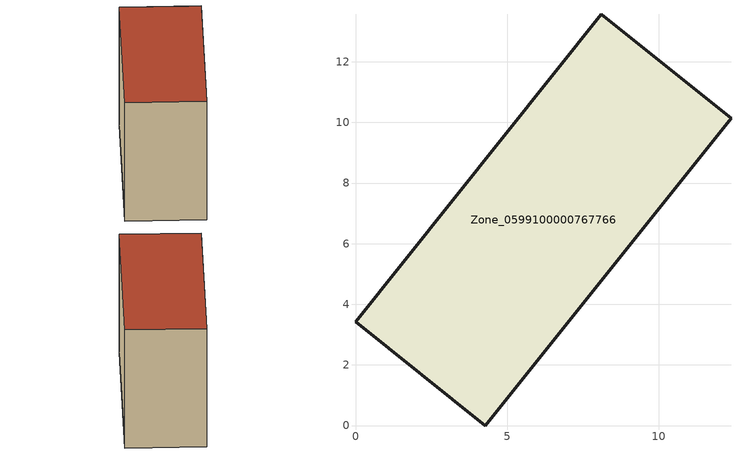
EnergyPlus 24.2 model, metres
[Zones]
Zone_0599100000767766
 floor ground (C_G): 4.28,0 0,3.42 8.11,13.56 12.38,10.14 z0.36
 wall outside (C_F): 0,3.42 4.28,0 12.38,10.14 8.11,13.56 0,3.42 z0.36:9.46
 roof outside (C_R): 12.38,10.14 8.11,13.56 0,3.42 4.28,0 z9.46
[BUILDING]
Pand.0599100000767766: North Axis=0; Terrain=City; Loads Convergence Tolerance Value=0.04; Temperature Convergence Tolerance Value=0.4; Solar Distribution=FullExterior; Maximum Number of Warmup Days=25; Minimum Number of Warmup Days=1
[Site:Location]
Rotterdam.The.Hague.AP_ZH_NLD Design_Conditions: Latitude=51.96; Longitude=4.45; Time Zone=1; Elevation=-4.5
[SITE:GROUNDTEMPERATURE:BUILDINGSURFACE]
18, 18, 18, 18, 18, 18, 18, 18, 18, 18, 18, 18
[MATERIAL] Thermal Absorptance=0.9; Solar Absorptance=0.7; Visible Absorptance=0.7
Name | Roughness | Thickness | Conductivity | Density | Specific Heat
G.TC.2006-2014 | MediumSmooth | 0.15 | 0.06 | 540 | 1210
F.TC.2006-2014 | Rough | 0.3 | 0.12 | 1920 | 840
R.TC.2006-2014 | MediumRough | 0.2 | 0.08 | 1500 | 1000
[CONSTRUCTION]
C_G: G.TC.2006-2014
C_F: F.TC.2006-2014
C_R: R.TC.2006-2014
[ZONE]
Zone_0599100000767766: Type=1; Multiplier=1; Ceiling Height=Autocalculate; Volume=Autocalculate; Floor Area=autocalculate; Part of Total Floor Area=Yes
[ZONEINFILTRATION:DESIGNFLOWRATE]
Infil_Zone_0599100000767766: Zone or ZoneList or Space or SpaceList=Zone_0599100000767766; Schedule=AlwaysOn; Design Flow Rate Calculation Method=Flow/Area; Flow Rate per Floor Area=0.0015; Constant Term Coefficient=1; Temperature Term Coefficient=0; Velocity Term Coefficient=0; Velocity Squared Term Coefficient=0
[HVACTEMPLATE:ZONE:IDEALLOADSAIRSYSTEM]
Zone_0599100000767766: Maximum Heating Supply Air Temperature=50; Minimum Cooling Supply Air Temperature=13; Maximum Heating Supply Air Humidity Ratio=0.0156; Minimum Cooling Supply Air Humidity Ratio=0.0077; Heating Limit=NoLimit; Cooling Limit=NoLimit; Dehumidification Control Type=ConstantSensibleHeatRatio; Cooling Sensible Heat Ratio=0.7; Dehumidification Setpoint=60; Humidification Control Type=None; Humidification Setpoint=30; Outdoor Air Method=None; Outdoor Air Flow Rate per Person=0.00944; Outdoor Air Flow Rate per Zone Floor Area=0; Outdoor Air Flow Rate per Zone=0; Demand Controlled Ventilation Type=None; Outdoor Air Economizer Type=NoEconomizer; Heat Recovery Type=None; Sensible Heat Recovery Effectiveness=0.7; Latent Heat Recovery Effectiveness=0.65
[ZONECONTROL:THERMOSTAT]
ThermostatControl_Zone_0599100000767766: Zone or ZoneList=Zone_0599100000767766; Control Type Schedule=DualSetpointControlType; Control 1=Thermostat_Zone_0599100000767766; Temperature Difference Between Cutout And Setpoint=0
[THERMOSTATSETPOINT:DUALSETPOINT]
Thermostat_Zone_0599100000767766: Heating Setpoint Temperature Schedule=HeatingSetpoint_Zone_0599100000767766; Cooling Setpoint Temperature Schedule=CoolingSetpoint_Zone_0599100000767766
[SCHEDULE:COMPACT]
HeatingSetpoint_Zone_0599100000767766: Through: 12/31, For: AllDays, Until: 24:00, 21
CoolingSetpoint_Zone_0599100000767766: Through: 12/31, For: AllDays, Until: 24:00, 24
DualSetpointControlType: Through: 12/31, For: AllDays, Until: 24:00, 4
AlwaysOn: Through: 12/31, For: AllDays, Until: 24:00, 1
